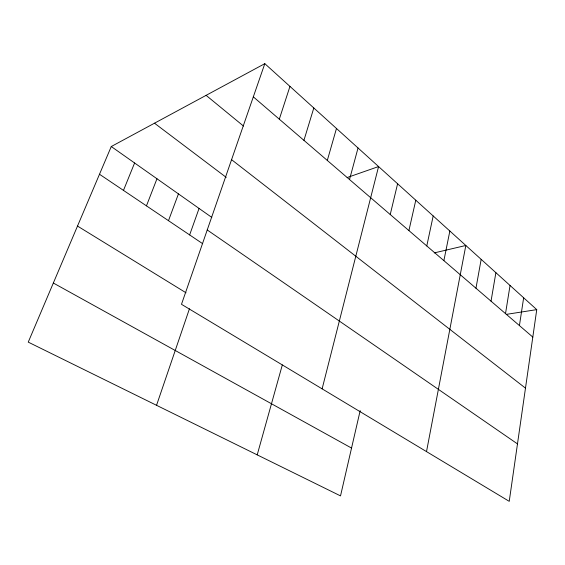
<?xml version="1.0" encoding="UTF-8"?>
<svg xmlns="http://www.w3.org/2000/svg" width="565" height="565" viewBox="0 0 565 565"><rect width="100%" height="100%" fill="white"/><g stroke="black" fill="none" stroke-linecap="round" stroke-linejoin="round"><path stroke-width="0.85" d="M536.75 309.627L509.235 501.339L181.485 304.309L264.815 63.661L536.75 309.627L506.275 314.38M519.426 325.574L523.649 297.776M505.513 313.617L510.04 285.466M491.034 301.173L495.886 272.669M475.963 288.221L481.168 259.349M426.511 451.612L465.835 245.485L434.252 252.901M443.878 260.642L449.853 231.029M426.78 245.945L433.186 215.957M408.912 230.584L415.784 200.215M360.173 410.635L340.518 495.893L28.25 342.129L111.263 146.533L264.815 63.661M390.231 214.523L397.598 183.766M322.121 388.854L378.578 166.562L347.15 177.551M349.523 179.536L358.033 147.981M257.209 454.867L282.323 364.926M327.312 160.439L336.472 128.481M303.935 140.346L313.808 107.979M279.308 119.18L289.958 86.403M156.547 405.303L189.452 308.765M189.642 234.92L199.064 208.436M168.49 220.682L178.441 193.894M146.455 205.851L156.971 178.752M123.474 190.391L134.597 162.981M53.336 283.023L351.543 448.073M77.504 226.064L186.033 292.797M99.496 174.253L202.708 243.713M207.228 229.962L517.476 443.892M111.263 146.533L211.811 217.419M154.499 123.198L226.233 177.389M231.572 159.669L525.478 388.141M206.105 95.351L243.494 126.052M253.325 96.848L532.809 337.079"/></g></svg>
